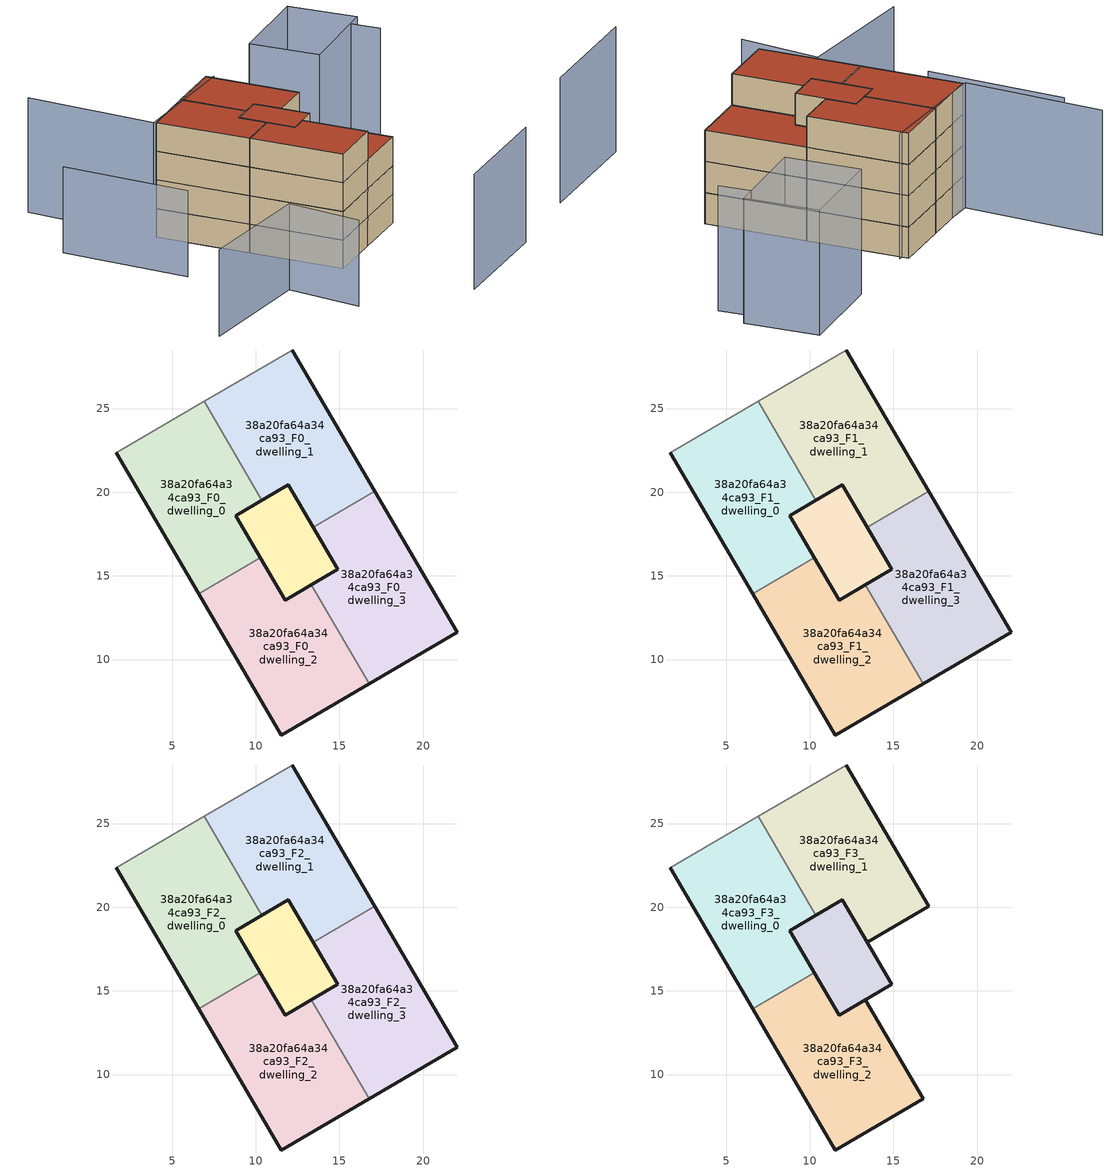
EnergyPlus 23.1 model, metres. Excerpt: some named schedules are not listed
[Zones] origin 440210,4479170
38a20fa64a34ca93_F0_dwelling_0
 floor ground (EU_floor_Construction): 10.28,16.07 8.8,18.6 10.37,19.53 6.92,25.43 1.67,22.36 6.6,13.93 z0
 wall outside (EU_wall_Construction): 6.6,13.93 1.67,22.36 / 10.37,19.53 8.8,18.6 10.28,16.07 z0:3
 wall to 38a20fa64a34ca93_F0_dwelling_2 (EU_wall_Construction): 10.28,16.07 6.6,13.93 z0:3
 wall adiabatic (EU_wall_Construction): 1.67,22.36 6.92,25.43 z0:3
 wall to 38a20fa64a34ca93_F0_dwelling_1 (EU_wall_Construction): 6.92,25.43 10.37,19.53 z0:3
38a20fa64a34ca93_F0_dwelling_1
 floor ground (EU_floor_Construction): 17.1,20.06 12.17,28.5 6.92,25.43 10.37,19.53 11.95,20.45 13.43,17.92 z0
 wall outside (EU_wall_Construction): 13.43,17.92 11.95,20.45 10.37,19.53 / 12.17,28.5 17.1,20.06 z0:3
 wall adiabatic (EU_wall_Construction): 6.92,25.43 12.17,28.5 z0:3
 wall to 38a20fa64a34ca93_F0_dwelling_3 (EU_wall_Construction): 17.1,20.06 13.43,17.92 z0:3
38a20fa64a34ca93_F0_dwelling_2
 floor ground (EU_floor_Construction): 16.78,8.56 13.33,14.46 11.76,13.54 10.28,16.07 6.6,13.93 11.53,5.49 z0
 wall outside (EU_wall_Construction): 10.28,16.07 11.76,13.54 13.33,14.46 / 16.78,8.56 11.53,5.49 6.6,13.93 z0:3
 wall to 38a20fa64a34ca93_F0_dwelling_3 (EU_wall_Construction): 13.33,14.46 16.78,8.56 z0:3
38a20fa64a34ca93_F0_dwelling_3
 floor ground (EU_floor_Construction): 22.03,11.63 17.1,20.06 13.43,17.92 14.91,15.38 13.33,14.46 16.78,8.56 z0
 wall outside (EU_wall_Construction): 13.33,14.46 14.91,15.38 13.43,17.92 / 17.1,20.06 22.03,11.63 16.78,8.56 z0:3
38a20fa64a34ca93_F0_circulation
 floor ground (EU_floor_Construction): 14.91,15.38 11.95,20.45 8.8,18.6 11.76,13.54 z0
 wall outside (EU_wall_Construction): 8.8,18.6 11.95,20.45 14.91,15.38 11.76,13.54 8.8,18.6 z0:3
38a20fa64a34ca93_F1_dwelling_0
 floor to 38a20fa64a34ca93_F0_dwelling_0 (EU_floor_Construction): 10.28,16.07 8.8,18.6 10.37,19.53 6.92,25.43 1.67,22.36 6.6,13.93 z3
 wall outside (EU_wall_Construction): 6.6,13.93 1.67,22.36 / 10.37,19.53 8.8,18.6 10.28,16.07 z3:6
 wall to 38a20fa64a34ca93_F1_dwelling_2 (EU_wall_Construction): 10.28,16.07 6.6,13.93 z3:6
 wall adiabatic (EU_wall_Construction): 1.67,22.36 6.92,25.43 z3:6
 wall to 38a20fa64a34ca93_F1_dwelling_1 (EU_wall_Construction): 6.92,25.43 10.37,19.53 z3:6
38a20fa64a34ca93_F1_dwelling_1
 floor to 38a20fa64a34ca93_F0_dwelling_1 (EU_floor_Construction): 17.1,20.06 12.17,28.5 6.92,25.43 10.37,19.53 11.95,20.45 13.43,17.92 z3
 wall outside (EU_wall_Construction): 13.43,17.92 11.95,20.45 10.37,19.53 / 12.17,28.5 17.1,20.06 z3:6
 wall adiabatic (EU_wall_Construction): 6.92,25.43 12.17,28.5 z3:6
 wall to 38a20fa64a34ca93_F1_dwelling_3 (EU_wall_Construction): 17.1,20.06 13.43,17.92 z3:6
38a20fa64a34ca93_F1_dwelling_2
 floor to 38a20fa64a34ca93_F0_dwelling_2 (EU_floor_Construction): 16.78,8.56 13.33,14.46 11.76,13.54 10.28,16.07 6.6,13.93 11.53,5.49 z3
 wall outside (EU_wall_Construction): 10.28,16.07 11.76,13.54 13.33,14.46 / 16.78,8.56 11.53,5.49 6.6,13.93 z3:6
 wall to 38a20fa64a34ca93_F1_dwelling_3 (EU_wall_Construction): 13.33,14.46 16.78,8.56 z3:6
38a20fa64a34ca93_F1_dwelling_3
 floor to 38a20fa64a34ca93_F0_dwelling_3 (EU_floor_Construction): 22.03,11.63 17.1,20.06 13.43,17.92 14.91,15.38 13.33,14.46 16.78,8.56 z3
 wall outside (EU_wall_Construction): 13.33,14.46 14.91,15.38 13.43,17.92 / 17.1,20.06 22.03,11.63 16.78,8.56 z3:6
38a20fa64a34ca93_F1_circulation
 floor to 38a20fa64a34ca93_F0_circulation (EU_floor_Construction): 14.91,15.38 11.95,20.45 8.8,18.6 11.76,13.54 z3
 wall outside (EU_wall_Construction): 8.8,18.6 11.95,20.45 14.91,15.38 11.76,13.54 8.8,18.6 z3:6
38a20fa64a34ca93_F2_dwelling_0
 floor to 38a20fa64a34ca93_F1_dwelling_0 (EU_floor_Construction): 10.28,16.07 8.8,18.6 10.37,19.53 6.92,25.43 1.67,22.36 6.6,13.93 z6
 wall outside (EU_wall_Construction): 6.6,13.93 1.67,22.36 / 10.37,19.53 8.8,18.6 10.28,16.07 z6:9
 wall to 38a20fa64a34ca93_F2_dwelling_2 (EU_wall_Construction): 10.28,16.07 6.6,13.93 z6:9
 wall adiabatic (EU_wall_Construction): 1.67,22.36 6.92,25.43 z6:9
 wall to 38a20fa64a34ca93_F2_dwelling_1 (EU_wall_Construction): 6.92,25.43 10.37,19.53 z6:9
38a20fa64a34ca93_F2_dwelling_1
 floor to 38a20fa64a34ca93_F1_dwelling_1 (EU_floor_Construction): 17.1,20.06 12.17,28.5 6.92,25.43 10.37,19.53 11.95,20.45 13.43,17.92 z6
 wall outside (EU_wall_Construction): 13.43,17.92 11.95,20.45 10.37,19.53 / 12.17,28.5 17.1,20.06 z6:9
 wall adiabatic (EU_wall_Construction): 6.92,25.43 12.17,28.5 z6:9
 wall to 38a20fa64a34ca93_F2_dwelling_3 (EU_wall_Construction): 17.1,20.06 13.43,17.92 z6:9
38a20fa64a34ca93_F2_dwelling_2
 floor to 38a20fa64a34ca93_F1_dwelling_2 (EU_floor_Construction): 16.78,8.56 13.33,14.46 11.76,13.54 10.28,16.07 6.6,13.93 11.53,5.49 z6
 wall outside (EU_wall_Construction): 10.28,16.07 11.76,13.54 13.33,14.46 / 16.78,8.56 11.53,5.49 6.6,13.93 z6:9
 wall to 38a20fa64a34ca93_F2_dwelling_3 (EU_wall_Construction): 13.33,14.46 16.78,8.56 z6:9
38a20fa64a34ca93_F2_dwelling_3
 floor to 38a20fa64a34ca93_F1_dwelling_3 (EU_floor_Construction): 22.03,11.63 17.1,20.06 13.43,17.92 14.91,15.38 13.33,14.46 16.78,8.56 z6
 wall outside (EU_wall_Construction): 13.33,14.46 14.91,15.38 13.43,17.92 / 17.1,20.06 22.03,11.63 16.78,8.56 z6:9
 roof outside (EU_roof_Construction): 17.1,20.06 22.03,11.63 16.78,8.56 13.33,14.46 14.91,15.38 13.43,17.92 z9
38a20fa64a34ca93_F2_circulation
 floor to 38a20fa64a34ca93_F1_circulation (EU_floor_Construction): 14.91,15.38 11.95,20.45 8.8,18.6 11.76,13.54 z6
 wall outside (EU_wall_Construction): 8.8,18.6 11.95,20.45 14.91,15.38 11.76,13.54 8.8,18.6 z6:9
38a20fa64a34ca93_F3_dwelling_0
 floor to 38a20fa64a34ca93_F2_dwelling_0 (EU_floor_Construction): 10.28,16.07 8.8,18.6 10.37,19.53 6.92,25.43 1.67,22.36 6.6,13.93 z9
 wall outside (EU_wall_Construction): 6.6,13.93 1.67,22.36 / 10.37,19.53 8.8,18.6 10.28,16.07 z9:12
 wall to 38a20fa64a34ca93_F3_dwelling_2 (EU_wall_Construction): 10.28,16.07 6.6,13.93 z9:12
 wall adiabatic (EU_wall_Construction): 1.67,22.36 6.92,25.43 z9:12
 wall to 38a20fa64a34ca93_F3_dwelling_1 (EU_wall_Construction): 6.92,25.43 10.37,19.53 z9:12
 roof outside (EU_roof_Construction): 6.92,25.43 10.37,19.53 8.8,18.6 10.28,16.07 6.6,13.93 1.67,22.36 z12
38a20fa64a34ca93_F3_dwelling_1
 floor to 38a20fa64a34ca93_F2_dwelling_1 (EU_floor_Construction): 17.1,20.06 12.17,28.5 6.92,25.43 10.37,19.53 11.95,20.45 13.43,17.92 z9
 wall outside (EU_wall_Construction): 12.17,28.5 17.1,20.06 13.43,17.92 11.95,20.45 10.37,19.53 z9:12
 wall adiabatic (EU_wall_Construction): 6.92,25.43 12.17,28.5 z9:12
 roof outside (EU_roof_Construction): 12.17,28.5 17.1,20.06 13.43,17.92 11.95,20.45 10.37,19.53 6.92,25.43 z12
38a20fa64a34ca93_F3_dwelling_2
 floor to 38a20fa64a34ca93_F2_dwelling_2 (EU_floor_Construction): 16.78,8.56 13.33,14.46 11.76,13.54 10.28,16.07 6.6,13.93 11.53,5.49 z9
 wall outside (EU_wall_Construction): 10.28,16.07 11.76,13.54 13.33,14.46 16.78,8.56 11.53,5.49 6.6,13.93 z9:12
 roof outside (EU_roof_Construction): 13.33,14.46 16.78,8.56 11.53,5.49 6.6,13.93 10.28,16.07 11.76,13.54 z12
38a20fa64a34ca93_F3_circulation
 floor to 38a20fa64a34ca93_F2_circulation (EU_floor_Construction): 14.91,15.38 11.95,20.45 8.8,18.6 11.76,13.54 z9
 wall outside (EU_wall_Construction): 8.8,18.6 11.95,20.45 14.91,15.38 11.76,13.54 8.8,18.6 z9:12
 roof outside (EU_roof_Construction): 11.95,20.45 14.91,15.38 11.76,13.54 8.8,18.6 z12
shading: -7.69,-0.51 4.37,4.51 / 4.37,4.51 7.37,-2.7 / -7.72,24.65 -1.56,12.83 z0:9; 18.75,-5.96 29.48,0.27 / 32.56,27.87 30.94,30.52 / 12.86,28.11 1.43,22.42 / 1.43,22.42 -4.59,34.51 / 20.25,32.38 28.61,37.58 / 28.61,37.58 32.44,31.43 / 32.44,31.43 24.08,26.23 / 24.08,26.23 20.25,32.38 z0:12
[Building]
EU S2 Campaign: North Axis=0; Terrain=City; Solar Distribution=FullExterior
[Site:Location]
Madrid: Latitude=40.5; Longitude=-3.5; Time Zone=1; Elevation=609
[SizingPeriod:WeatherFileDays]
AnnualSizingPeriod: Begin Month=1; Begin Day of Month=1; End Month=12; End Day of Month=31; Day of Week for Start Day=Monday; Use Weather File Daylight Saving Period=No; Use Weather File Rain and Snow Indicators=No
[MATERIAL]
EU_InternalMass_Material: Roughness=MediumRough; Thickness=0.1; Conductivity=1; Density=1800; Specific Heat=900; Thermal Absorptance=0.9; Solar Absorptance=0.7; Visible Absorptance=0.7
[MATERIAL:NOMASS] Roughness=MediumRough; Thermal Absorptance=0.9; Solar Absorptance=0.7; Visible Absorptance=0.7
Name | Thermal Resistance
EU_wall_NoMass | 1.60022
EU_roof_NoMass | 1.57597
EU_floor_NoMass | 0.470652
[CONSTRUCTION]
EU_wall_Construction: EU_wall_NoMass
EU_roof_Construction: EU_roof_NoMass
EU_floor_Construction: EU_floor_NoMass
EU_InternalMass_Construction: EU_InternalMass_Material
[ZONE] Type=1; Multiplier=1; Ceiling Height=autocalculate; Floor Area=autocalculate; Part of Total Floor Area=Yes
Name | Volume
38a20fa64a34ca93_F0_dwelling_0; 38a20fa64a34ca93_F1_dwelling_0; 38a20fa64a34ca93_F2_dwelling_0; 38a20fa64a34ca93_F3_dwelling_0 | 162.158
38a20fa64a34ca93_F0_dwelling_1; 38a20fa64a34ca93_F1_dwelling_1; 38a20fa64a34ca93_F2_dwelling_1; 38a20fa64a34ca93_F3_dwelling_1 | 162.192
38a20fa64a34ca93_F0_dwelling_2; 38a20fa64a34ca93_F1_dwelling_2; 38a20fa64a34ca93_F2_dwelling_2; 38a20fa64a34ca93_F3_dwelling_2 | 162.18
38a20fa64a34ca93_F0_dwelling_3; 38a20fa64a34ca93_F1_dwelling_3; 38a20fa64a34ca93_F2_dwelling_3 | 162.168
38a20fa64a34ca93_F0_circulation; 38a20fa64a34ca93_F1_circulation; 38a20fa64a34ca93_F2_circulation; 38a20fa64a34ca93_F3_circulation | 64.1539
[INTERNALMASS] Construction=EU_InternalMass_Construction
Name | Zone or ZoneList | Surface Area
38a20fa64a34ca93_F0_dwelling_0_EU_InternalMass | 38a20fa64a34ca93_F0_dwelling_0 | 54.0568
38a20fa64a34ca93_F0_dwelling_1_EU_InternalMass | 38a20fa64a34ca93_F0_dwelling_1 | 54.0568
38a20fa64a34ca93_F0_dwelling_2_EU_InternalMass | 38a20fa64a34ca93_F0_dwelling_2 | 54.0568
38a20fa64a34ca93_F0_dwelling_3_EU_InternalMass | 38a20fa64a34ca93_F0_dwelling_3 | 54.0568
38a20fa64a34ca93_F1_dwelling_0_EU_InternalMass | 38a20fa64a34ca93_F1_dwelling_0 | 54.0568
38a20fa64a34ca93_F1_dwelling_1_EU_InternalMass | 38a20fa64a34ca93_F1_dwelling_1 | 54.0568
38a20fa64a34ca93_F1_dwelling_2_EU_InternalMass | 38a20fa64a34ca93_F1_dwelling_2 | 54.0568
38a20fa64a34ca93_F1_dwelling_3_EU_InternalMass | 38a20fa64a34ca93_F1_dwelling_3 | 54.0568
38a20fa64a34ca93_F2_dwelling_0_EU_InternalMass | 38a20fa64a34ca93_F2_dwelling_0 | 54.0568
38a20fa64a34ca93_F2_dwelling_1_EU_InternalMass | 38a20fa64a34ca93_F2_dwelling_1 | 54.0568
38a20fa64a34ca93_F2_dwelling_2_EU_InternalMass | 38a20fa64a34ca93_F2_dwelling_2 | 54.0568
38a20fa64a34ca93_F2_dwelling_3_EU_InternalMass | 38a20fa64a34ca93_F2_dwelling_3 | 54.0568
38a20fa64a34ca93_F3_dwelling_0_EU_InternalMass | 38a20fa64a34ca93_F3_dwelling_0 | 108.114
38a20fa64a34ca93_F3_dwelling_1_EU_InternalMass | 38a20fa64a34ca93_F3_dwelling_1 | 54.0568
38a20fa64a34ca93_F3_dwelling_2_EU_InternalMass | 38a20fa64a34ca93_F3_dwelling_2 | 54.0568
[OTHEREQUIPMENT] Fuel Type=Electricity; Design Level Calculation Method=Watts/Area; Power per Zone Floor Area=1; Fraction Latent=0; Fraction Radiant=0; Fraction Lost=0; Carbon Dioxide Generation Rate=0; EndUse Subcategory=EU_Step8_InternalGains
Name | Zone or ZoneList or Space or SpaceList | Schedule
EU_Step8_InternalGain_38a20fa64a34ca93_F0_dwelling_0_f000 | 38a20fa64a34ca93_F0_dwelling_0 | EU_Step8_GainSchedule_38a20fa64a34ca93_F0_dwelling_0_f000
EU_Step8_InternalGain_38a20fa64a34ca93_F0_dwelling_1_f000 | 38a20fa64a34ca93_F0_dwelling_1 | EU_Step8_GainSchedule_38a20fa64a34ca93_F0_dwelling_1_f000
EU_Step8_InternalGain_38a20fa64a34ca93_F0_dwelling_2_f000 | 38a20fa64a34ca93_F0_dwelling_2 | EU_Step8_GainSchedule_38a20fa64a34ca93_F0_dwelling_2_f000
EU_Step8_InternalGain_38a20fa64a34ca93_F0_dwelling_3_f000 | 38a20fa64a34ca93_F0_dwelling_3 | EU_Step8_GainSchedule_38a20fa64a34ca93_F0_dwelling_3_f000
EU_Step8_InternalGain_38a20fa64a34ca93_F1_dwelling_0_f000 | 38a20fa64a34ca93_F1_dwelling_0 | EU_Step8_GainSchedule_38a20fa64a34ca93_F1_dwelling_0_f000
EU_Step8_InternalGain_38a20fa64a34ca93_F1_dwelling_1_f000 | 38a20fa64a34ca93_F1_dwelling_1 | EU_Step8_GainSchedule_38a20fa64a34ca93_F1_dwelling_1_f000
EU_Step8_InternalGain_38a20fa64a34ca93_F1_dwelling_2_f000 | 38a20fa64a34ca93_F1_dwelling_2 | EU_Step8_GainSchedule_38a20fa64a34ca93_F1_dwelling_2_f000
EU_Step8_InternalGain_38a20fa64a34ca93_F1_dwelling_3_f000 | 38a20fa64a34ca93_F1_dwelling_3 | EU_Step8_GainSchedule_38a20fa64a34ca93_F1_dwelling_3_f000
EU_Step8_InternalGain_38a20fa64a34ca93_F2_dwelling_0_f000 | 38a20fa64a34ca93_F2_dwelling_0 | EU_Step8_GainSchedule_38a20fa64a34ca93_F2_dwelling_0_f000
EU_Step8_InternalGain_38a20fa64a34ca93_F2_dwelling_1_f000 | 38a20fa64a34ca93_F2_dwelling_1 | EU_Step8_GainSchedule_38a20fa64a34ca93_F2_dwelling_1_f000
EU_Step8_InternalGain_38a20fa64a34ca93_F2_dwelling_2_f000 | 38a20fa64a34ca93_F2_dwelling_2 | EU_Step8_GainSchedule_38a20fa64a34ca93_F2_dwelling_2_f000
EU_Step8_InternalGain_38a20fa64a34ca93_F2_dwelling_3_f000 | 38a20fa64a34ca93_F2_dwelling_3 | EU_Step8_GainSchedule_38a20fa64a34ca93_F2_dwelling_3_f000
EU_Step8_InternalGain_38a20fa64a34ca93_F3_dwelling_0_f000 | 38a20fa64a34ca93_F3_dwelling_0 | EU_Step8_GainSchedule_38a20fa64a34ca93_F3_dwelling_0_f000
EU_Step8_InternalGain_38a20fa64a34ca93_F3_dwelling_1_f000 | 38a20fa64a34ca93_F3_dwelling_1 | EU_Step8_GainSchedule_38a20fa64a34ca93_F3_dwelling_1_f000
EU_Step8_InternalGain_38a20fa64a34ca93_F3_dwelling_2_f000 | 38a20fa64a34ca93_F3_dwelling_2 | EU_Step8_GainSchedule_38a20fa64a34ca93_F3_dwelling_2_f000
[ZONEINFILTRATION:DESIGNFLOWRATE] Schedule=EU_AlwaysOn; Design Flow Rate Calculation Method=Flow/Area; Flow Rate per Floor Area=0.0005; Constant Term Coefficient=1; Temperature Term Coefficient=0; Velocity Term Coefficient=0; Velocity Squared Term Coefficient=0
Name | Zone or ZoneList or Space or SpaceList
EU_Circulation_Infiltration_38a20fa64a34ca93_F0_circulation | 38a20fa64a34ca93_F0_circulation
EU_Circulation_Infiltration_38a20fa64a34ca93_F1_circulation | 38a20fa64a34ca93_F1_circulation
EU_Circulation_Infiltration_38a20fa64a34ca93_F2_circulation | 38a20fa64a34ca93_F2_circulation
EU_Circulation_Infiltration_38a20fa64a34ca93_F3_circulation | 38a20fa64a34ca93_F3_circulation
[ZONEVENTILATION:DESIGNFLOWRATE] Schedule=EU_AlwaysOn; Design Flow Rate Calculation Method=AirChanges/Hour; Air Changes per Hour=0.480704; Ventilation Type=Natural; Fan Pressure Rise=0; Fan Total Efficiency=1; Constant Term Coefficient=1; Temperature Term Coefficient=0; Velocity Term Coefficient=0; Velocity Squared Term Coefficient=0; Minimum Indoor Temperature=-100; Maximum Indoor Temperature=100; Delta Temperature=-100; Minimum Outdoor Temperature=-100; Maximum Outdoor Temperature=100; Maximum Wind Speed=40
Name | Zone or ZoneList or Space or SpaceList
EU_ConstantAir_38a20fa64a34ca93_F0_dwelling_0 | 38a20fa64a34ca93_F0_dwelling_0
EU_ConstantAir_38a20fa64a34ca93_F0_dwelling_1 | 38a20fa64a34ca93_F0_dwelling_1
EU_ConstantAir_38a20fa64a34ca93_F0_dwelling_2 | 38a20fa64a34ca93_F0_dwelling_2
EU_ConstantAir_38a20fa64a34ca93_F0_dwelling_3 | 38a20fa64a34ca93_F0_dwelling_3
EU_ConstantAir_38a20fa64a34ca93_F1_dwelling_0 | 38a20fa64a34ca93_F1_dwelling_0
EU_ConstantAir_38a20fa64a34ca93_F1_dwelling_1 | 38a20fa64a34ca93_F1_dwelling_1
EU_ConstantAir_38a20fa64a34ca93_F1_dwelling_2 | 38a20fa64a34ca93_F1_dwelling_2
EU_ConstantAir_38a20fa64a34ca93_F1_dwelling_3 | 38a20fa64a34ca93_F1_dwelling_3
EU_ConstantAir_38a20fa64a34ca93_F2_dwelling_0 | 38a20fa64a34ca93_F2_dwelling_0
EU_ConstantAir_38a20fa64a34ca93_F2_dwelling_1 | 38a20fa64a34ca93_F2_dwelling_1
EU_ConstantAir_38a20fa64a34ca93_F2_dwelling_2 | 38a20fa64a34ca93_F2_dwelling_2
EU_ConstantAir_38a20fa64a34ca93_F2_dwelling_3 | 38a20fa64a34ca93_F2_dwelling_3
EU_ConstantAir_38a20fa64a34ca93_F3_dwelling_0 | 38a20fa64a34ca93_F3_dwelling_0
EU_ConstantAir_38a20fa64a34ca93_F3_dwelling_1 | 38a20fa64a34ca93_F3_dwelling_1
EU_ConstantAir_38a20fa64a34ca93_F3_dwelling_2 | 38a20fa64a34ca93_F3_dwelling_2
[HVACTEMPLATE:THERMOSTAT] Constant Heating Setpoint=20; Constant Cooling Setpoint=50
EU_HeatOnly_38a20fa64a34ca93_F0_dwelling_0; EU_HeatOnly_38a20fa64a34ca93_F0_dwelling_1; EU_HeatOnly_38a20fa64a34ca93_F0_dwelling_2; EU_HeatOnly_38a20fa64a34ca93_F0_dwelling_3; EU_HeatOnly_38a20fa64a34ca93_F1_dwelling_0; EU_HeatOnly_38a20fa64a34ca93_F1_dwelling_1; EU_HeatOnly_38a20fa64a34ca93_F1_dwelling_2; EU_HeatOnly_38a20fa64a34ca93_F1_dwelling_3; EU_HeatOnly_38a20fa64a34ca93_F2_dwelling_0; EU_HeatOnly_38a20fa64a34ca93_F2_dwelling_1; EU_HeatOnly_38a20fa64a34ca93_F2_dwelling_2; EU_HeatOnly_38a20fa64a34ca93_F2_dwelling_3; EU_HeatOnly_38a20fa64a34ca93_F3_dwelling_0; EU_HeatOnly_38a20fa64a34ca93_F3_dwelling_1; EU_HeatOnly_38a20fa64a34ca93_F3_dwelling_2
[HVACTEMPLATE:ZONE:IDEALLOADSAIRSYSTEM] System Availability Schedule=EU_AlwaysOn; Maximum Heating Supply Air Temperature=50; Minimum Cooling Supply Air Temperature=13; Maximum Heating Supply Air Humidity Ratio=0.0156; Minimum Cooling Supply Air Humidity Ratio=0.0077; Heating Limit=NoLimit; Cooling Limit=NoLimit; Heating Availability Schedule=EU_AlwaysOn; Cooling Availability Schedule=EU_CoolingOff; Dehumidification Control Type=ConstantSensibleHeatRatio; Cooling Sensible Heat Ratio=0.7; Dehumidification Setpoint=60; Humidification Control Type=None; Humidification Setpoint=30; Outdoor Air Method=None; Outdoor Air Flow Rate per Person=0.00944; Outdoor Air Flow Rate per Zone Floor Area=0; Outdoor Air Flow Rate per Zone=0; Demand Controlled Ventilation Type=None; Outdoor Air Economizer Type=NoEconomizer; Heat Recovery Type=None; Sensible Heat Recovery Effectiveness=0.7; Latent Heat Recovery Effectiveness=0.65
Name | Template Thermostat
38a20fa64a34ca93_F0_dwelling_0 | EU_HeatOnly_38a20fa64a34ca93_F0_dwelling_0
38a20fa64a34ca93_F0_dwelling_1 | EU_HeatOnly_38a20fa64a34ca93_F0_dwelling_1
38a20fa64a34ca93_F0_dwelling_2 | EU_HeatOnly_38a20fa64a34ca93_F0_dwelling_2
38a20fa64a34ca93_F0_dwelling_3 | EU_HeatOnly_38a20fa64a34ca93_F0_dwelling_3
38a20fa64a34ca93_F1_dwelling_0 | EU_HeatOnly_38a20fa64a34ca93_F1_dwelling_0
38a20fa64a34ca93_F1_dwelling_1 | EU_HeatOnly_38a20fa64a34ca93_F1_dwelling_1
